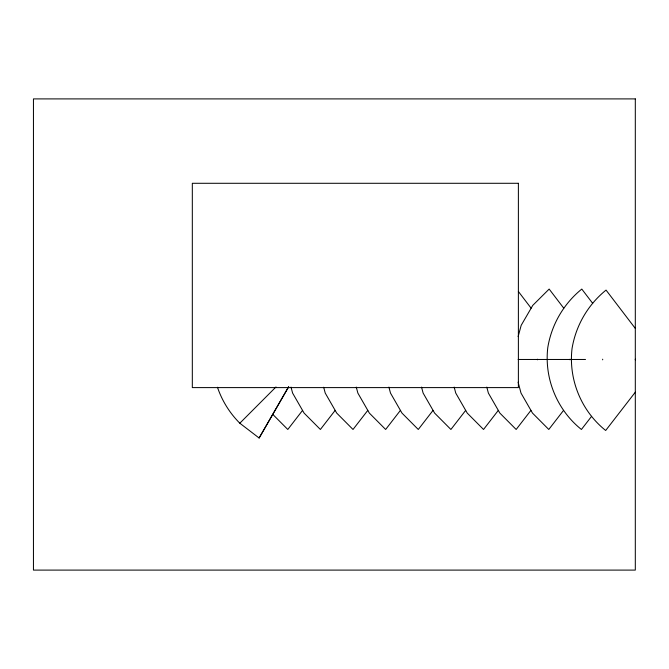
<?xml version="1.0" encoding="UTF-8"?>
<svg xmlns="http://www.w3.org/2000/svg" width="669" height="669" viewBox="0 0 669 669"><rect width="100%" height="100%" fill="white"/><g stroke="black" fill="none" stroke-linecap="round" stroke-linejoin="round"><path stroke-width="1" d="M518.124 336.624L521.184 325.335L532.783 305.357L549.157 289.067L563.766 308.2M217.458 387.242A93.192 93.192 0 0 0 239.82 423.209L259.12 438.019L288.49 386.941M259.12 438.019L288.69 386.799M302.572 410.373L287.795 429.473L272.768 414.37M335.161 410.373L320.384 429.473L304.094 413.099L292.596 393.063L291.015 387.108M367.791 410.373L353.015 429.473L336.724 413.099L325.226 393.063L323.679 387.234M400.422 410.373L385.645 429.473L369.355 413.099L357.856 393.063L356.276 387.092M433.052 410.373L418.276 429.473L401.985 413.099L390.487 393.063L388.906 387.092M465.683 410.373L450.906 429.473L434.616 413.099L423.117 393.063L421.537 387.092M498.313 410.373L483.536 429.473L467.238 413.099L455.748 393.063L454.159 387.092M530.935 410.373L516.159 429.473L499.868 413.099L488.37 393.063L486.789 387.092M563.566 410.373L548.789 429.473L532.499 413.099L521 393.063L518.124 382.2M591.597 416.327L581.42 429.473C557.076 410.022 544.148 378.579 547.777 347.629C551.549 324.582 563.641 303.768 581.787 289.067L592.701 303.366M635.307 359.83L635.307 359.203M635.307 392.193L605.679 430.485C581.328 411.042 568.399 379.591 572.028 348.649C575.808 325.602 587.9 304.78 606.047 290.087L635.307 328.429M239.82 423.209L275.979 386.958M518.132 359.47L585.517 359.47M518.358 291.458L531.136 308.2M602.677 359.203L602.677 359.83M570.047 359.203L570.047 359.83M537.416 359.203L537.416 359.83M635.307 98.903L33.45 98.903L33.45 570.097L635.307 570.097L635.307 98.903M518.383 183.289L192.321 183.289L192.321 387.602L518.383 387.602L518.383 183.289"/></g></svg>
